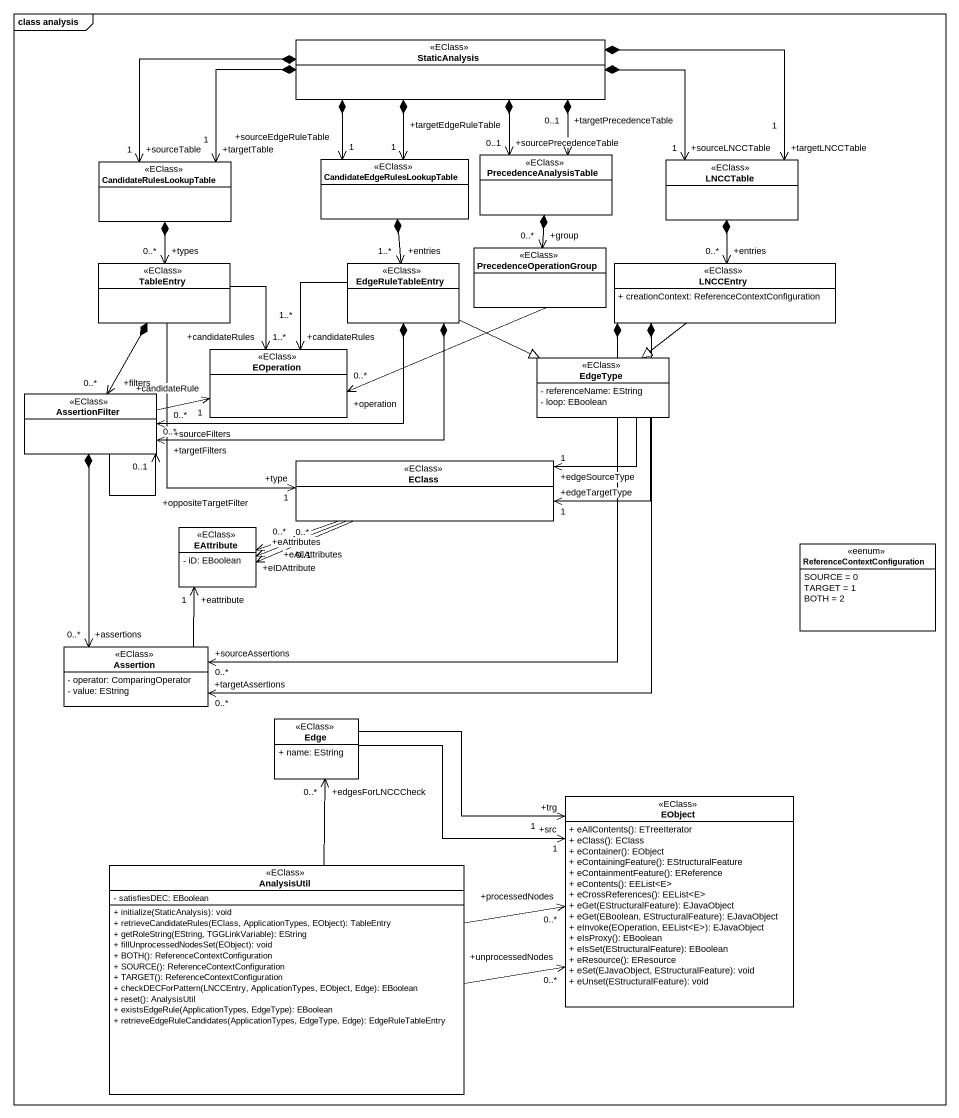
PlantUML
@startuml
mainframe class analysis
hide circle
hide empty members
skinparam classAttributeIconSize 0
class StaticAnalysis <<EClass>>
class PrecedenceAnalysisTable <<EClass>>
class CandidateRulesLookupTable <<EClass>>
class "CandidateEdgeRulesLookupTable" as CandidateEdgeRulesLookupTabl <<EClass>>
class LNCCTable <<EClass>>
class TableEntry <<EClass>>
class EdgeRuleTableEntry <<EClass>>
class PrecedenceOperationGroup <<EClass>>
class LNCCEntry <<EClass>> {
  + creationContext: ReferenceContextConfiguration
}
class EOperation <<EClass>>
class EdgeType <<EClass>> {
  - referenceName: EString
  - loop: EBoolean
}
class AssertionFilter <<EClass>>
class EClass <<EClass>>
class EAttribute <<EClass>> {
  - iD: EBoolean
}
class "ReferenceContextConfiguration" as ReferenceContextConfiguratio <<eenum>> {
  SOURCE = 0
  TARGET = 1
  BOTH = 2
}
class Assertion <<EClass>> {
  - operator: ComparingOperator
  - value: EString
}
class Edge <<EClass>> {
  + name: EString
}
class EObject <<EClass>> {
  + eAllContents(): ETreeIterator
  + eClass(): EClass
  + eContainer(): EObject
  + eContainingFeature(): EStructuralFeature
  + eContainmentFeature(): EReference
  + eContents(): EEList<E>
  + eCrossReferences(): EEList<E>
  + eGet(EStructuralFeature): EJavaObject
  + eGet(EBoolean, EStructuralFeature): EJavaObject
  + eInvoke(EOperation, EEList<E>): EJavaObject
  + eIsProxy(): EBoolean
  + eIsSet(EStructuralFeature): EBoolean
  + eResource(): EResource
  + eSet(EJavaObject, EStructuralFeature): void
  + eUnset(EStructuralFeature): void
}
class AnalysisUtil <<EClass>> {
  - satisfiesDEC: EBoolean
  + initialize(StaticAnalysis): void
  + retrieveCandidateRules(EClass, ApplicationTypes, EObject): TableEntry
  + getRoleString(EString, TGGLinkVariable): EString
  + fillUnprocessedNodesSet(EObject): void
  + BOTH(): ReferenceContextConfiguration
  + SOURCE(): ReferenceContextConfiguration
  + TARGET(): ReferenceContextConfiguration
  + checkDECForPattern(LNCCEntry, ApplicationTypes, EObject, Edge): EBoolean
  + reset(): AnalysisUtil
  + existsEdgeRule(ApplicationTypes, EdgeType): EBoolean
  + retrieveEdgeRuleCandidates(ApplicationTypes, EdgeType, Edge): EdgeRuleTableEntry
}
StaticAnalysis *--> "+sourcePrecedenceTable\n0..1" PrecedenceAnalysisTable
StaticAnalysis *--> "+targetPrecedenceTable\n0..1" PrecedenceAnalysisTable
StaticAnalysis *-left-> "+sourceTable\n1" CandidateRulesLookupTable
StaticAnalysis *-left-> "+targetTable\n1" CandidateRulesLookupTable
StaticAnalysis *--> "+targetEdgeRuleTable\n1" CandidateEdgeRulesLookupTabl
StaticAnalysis *--> "+sourceEdgeRuleTable\n1" CandidateEdgeRulesLookupTabl
StaticAnalysis *-right-> "+sourceLNCCTable\n1" LNCCTable
StaticAnalysis *-right-> "+targetLNCCTable\n1" LNCCTable
PrecedenceAnalysisTable *--> "+group\n0..*" PrecedenceOperationGroup
CandidateRulesLookupTable *--> "+types\n0..*" TableEntry
CandidateEdgeRulesLookupTabl *--> "+entries\n1..*" EdgeRuleTableEntry
LNCCTable *--> "+entries\n0..*" LNCCEntry
TableEntry --> "+candidateRules\n1..*" EOperation
TableEntry *--> "+filters\n0..*" AssertionFilter
TableEntry --> "+type\n1" EClass
EdgeRuleTableEntry --> "+candidateRules\n1..*" EOperation
EdgeRuleTableEntry -right-|> EdgeType
EdgeRuleTableEntry *-left-> "+sourceFilters\n0..*" AssertionFilter
EdgeRuleTableEntry *-left-> "+targetFilters\n0..*" AssertionFilter
PrecedenceOperationGroup -left-> "+operation\n0..*" EOperation
LNCCEntry --|> EdgeType
LNCCEntry *--> "+sourceAssertions\n0..*" Assertion
LNCCEntry *--> "+targetAssertions\n0..*" Assertion
EdgeType -left-> "+edgeSourceType\n1" EClass
EdgeType -left-> "+edgeTargetType\n1" EClass
AssertionFilter -right-> "+candidateRule\n1" EOperation
AssertionFilter --> "+oppositeTargetFilter\n0..1" AssertionFilter
AssertionFilter *--> "+assertions\n0..*" Assertion
EClass -left-> "+eIDAttribute\n0..1" EAttribute
EClass -left-> "+eAttributes\n0..*" EAttribute
EClass -left-> "+eAllAttributes\n0..*" EAttribute
Assertion -up-> "+eattribute\n1" EAttribute
EObject "+src\n1" <-left- Edge
EObject "+trg\n1" <-left- Edge
AnalysisUtil -up-> "+edgesForLNCCCheck\n0..*" Edge
AnalysisUtil -right-> "+unprocessedNodes\n0..*" EObject
AnalysisUtil -right-> "+processedNodes\n0..*" EObject
@enduml
